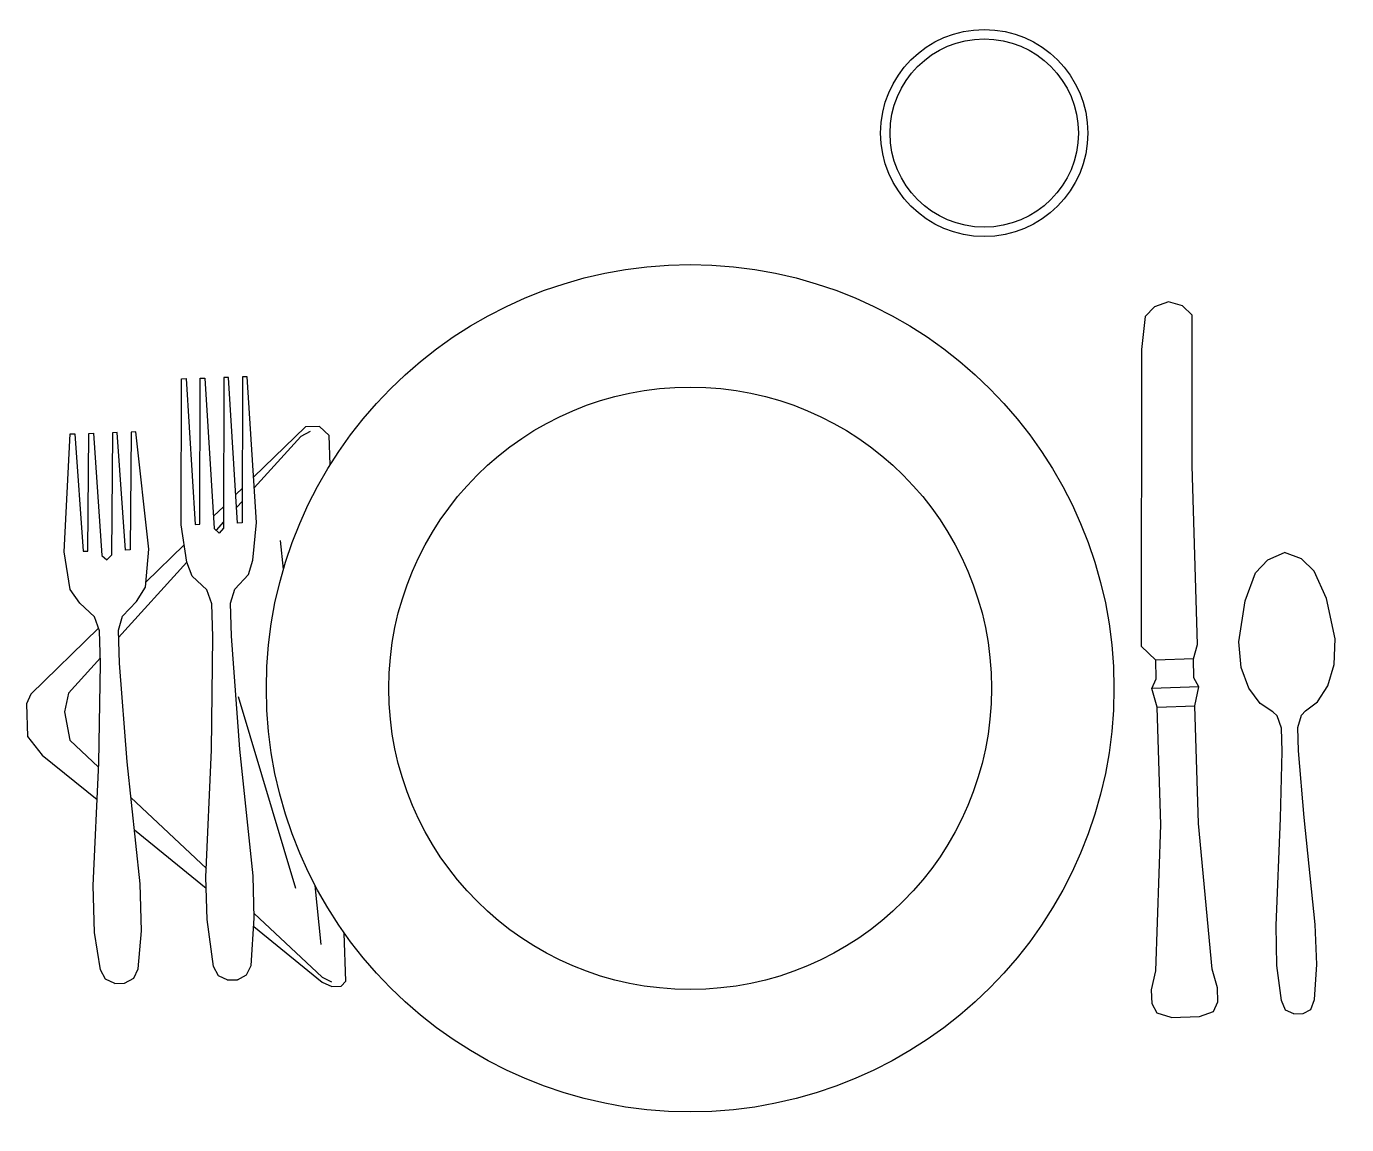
# Model space of a CAD drawing. Header units: millimetres. Extents: x -291 to 288, y -191 to 290.
import ezdxf

# ---------------------------------------------------------------- set-up
doc = ezdxf.new("R2010")
doc.units = ezdxf.units.MM
doc.layers.add('Furniture_家具', color=253, linetype='Continuous')

# ---------------------------------------------------------------- blocks, each defined once
blk = doc.blocks.new('12PKIT16')
at = {"color": 0, "linetype": 'ByBlock'}
for radius in [5.625, 4]:
    blk.add_circle((0, 0), radius, dxfattribs=at)
blk = doc.blocks.new('12PKIT10')
at = {"color": 0, "linetype": 'ByBlock'}
for radius in [1.375, 1.25]:
    blk.add_circle((0, 0), radius, dxfattribs=at)
blk = doc.blocks.new('12PKIT21')
at = {"color": 0, "linetype": 'ByBlock'}
for p, q in [((-6.0625, 0.5), (-8, 0.4375)), ((-8, 0.4375), (-8, 0.375)), ((-8, 0.375), (-6.0625, 0.3125)), ((-5.5625, 0.4375), (-6.0625, 0.5)), ((-5.375, 0.375), (-5.5625, 0.4375)), ((-5.1875, 0.1875), (-5.375, 0.375)), ((-6.0625, 0.25), (-8, 0.1875)), ((-8, 0.1875), (-8, 0.125)), ((-6.0625, 0.3125), (-6.0625, 0.25)), ((-5, 0.125), (-5.1875, 0.1875)), ((-3.0625, 0.1875), (-4.5625, 0.125)), ((-1.375, 0.3125), (-3.0625, 0.1875)), ((-0.8125, 0.3125), (-1.375, 0.3125)), ((-0.1875, 0.25), (-0.8125, 0.3125)), ((-0.0625, 0.1875), (-0.1875, 0.25)), ((0, 0.0625), (-0.0625, 0.1875)), ((-8, 0.125), (-6, 0.0625)), ((-6, 0.0625), (-5.9375, 0)), ((-6, -0.0625), (-5.9375, 0)), ((-4.5625, 0.125), (-5, 0.125)), ((0, 0.0625), (0, -0.0625)), ((0, -0.0625), (0, 0.0625)), ((-8, -0.125), (-6, -0.0625)), ((-8, -0.1875), (-8, -0.125)), ((-5, -0.125), (-5.1875, -0.1875)), ((-4.5625, -0.125), (-5, -0.125)), ((-3.0625, -0.1875), (-4.5625, -0.125)), ((0, -0.0625), (-0.0625, -0.1875)), ((-6.0625, -0.25), (-8, -0.1875)), ((-8, -0.375), (-6.0625, -0.3125)), ((-6.0625, -0.3125), (-6.0625, -0.25)), ((-5.1875, -0.1875), (-5.375, -0.375)), ((-1.375, -0.3125), (-3.0625, -0.1875)), ((-0.8125, -0.3125), (-1.375, -0.3125)), ((-0.1875, -0.25), (-0.8125, -0.3125)), ((-0.0625, -0.1875), (-0.1875, -0.25)), ((-8, -0.4375), (-8, -0.375)), ((-6.0625, -0.5), (-8, -0.4375)), ((-5.5625, -0.4375), (-6.0625, -0.5)), ((-5.375, -0.375), (-5.5625, -0.4375))]:
    blk.add_line(p, q, dxfattribs=at)
blk = doc.blocks.new('12PKIT24')
at = {"color": 0, "linetype": 'ByBlock'}
for p, q in [((-5.75, 0.5625), (-7.3125, 0.4375)), ((-5.25, 0.5), (-5.75, 0.5625)), ((-7.3125, 0.4375), (-7.3125, 0.375)), ((-7.3125, 0.375), (-5.75, 0.3125)), ((-5.0625, 0.375), (-5.25, 0.5)), ((-4.875, 0.1875), (-5.0625, 0.375)), ((-5.75, 0.25), (-7.3125, 0.1875)), ((-7.3125, 0.1875), (-7.3125, 0.125)), ((-5.75, 0.3125), (-5.75, 0.25)), ((-4.6875, 0.125), (-4.875, 0.1875)), ((-2.9375, 0.1875), (-4.25, 0.125)), ((-1.3125, 0.3125), (-2.9375, 0.1875)), ((-0.6875, 0.3125), (-1.3125, 0.3125)), ((-0.1875, 0.25), (-0.6875, 0.3125)), ((-0.0625, 0.1875), (-0.1875, 0.25)), ((0, 0.0625), (-0.0625, 0.1875)), ((-7.3125, 0.125), (-5.6875, 0.0625)), ((-5.6875, 0.0625), (-5.625, 0)), ((-5.6875, -0.0625), (-5.625, 0)), ((-4.25, 0.125), (-4.6875, 0.125)), ((0, -0.0625), (0, 0.0625)), ((-7.3125, -0.125), (-5.6875, -0.0625)), ((-7.3125, -0.1875), (-7.3125, -0.125)), ((-4.6875, -0.125), (-4.875, -0.1875)), ((-4.25, -0.125), (-4.6875, -0.125)), ((-2.9375, -0.1875), (-4.25, -0.125)), ((0, -0.0625), (-0.0625, -0.1875)), ((-5.75, -0.25), (-7.3125, -0.1875)), ((-7.3125, -0.375), (-5.75, -0.3125)), ((-5.75, -0.3125), (-5.75, -0.25)), ((-4.875, -0.1875), (-5.0625, -0.375)), ((-1.3125, -0.3125), (-2.9375, -0.1875)), ((-0.6875, -0.3125), (-1.3125, -0.3125)), ((-0.1875, -0.25), (-0.6875, -0.3125)), ((-0.0625, -0.1875), (-0.1875, -0.25)), ((-7.3125, -0.4375), (-7.3125, -0.375)), ((-5.75, -0.5625), (-7.3125, -0.4375)), ((-5.25, -0.5), (-5.75, -0.5625)), ((-5.0625, -0.375), (-5.25, -0.5))]:
    blk.add_line(p, q, dxfattribs=at)
blk = doc.blocks.new('12PKIT27')
at = {"color": 0, "linetype": 'ByBlock'}
for name, p in [('12PKIT21', (0, 1.5)), ('12PKIT24', (0, 0))]:
    blk.add_blockref(name, p, dxfattribs=at)
blk = doc.blocks.new('12PKIT20')
at = {"color": 0, "linetype": 'ByBlock'}
for p, q in [((-9.3125, 0.375), (-9.4375, 0.25)), ((-7.3125, 0.3125), (-9.3125, 0.375)), ((-0.625, 0.375), (-2.5625, 0.25)), ((-0.375, 0.4375), (-0.625, 0.375)), ((-0.1875, 0.4375), (-0.375, 0.4375)), ((-0.0625, 0.375), (-0.1875, 0.4375)), ((0, 0.1875), (-0.0625, 0.375)), ((-9.4375, 0.25), (-9.5, 0.0625)), ((-4.9375, 0.3125), (-7.3125, 0.3125)), ((-4.75, 0.25), (-4.9375, 0.3125)), ((-4.5, 0.25), (-4.75, 0.25)), ((-4.75, 0.25), (-4.75, -0.25)), ((-4.375, 0.3125), (-4.5, 0.25)), ((-4.375, 0.3125), (-4.375, -0.3125)), ((-4.125, 0.25), (-4.375, 0.3125)), ((-4.125, -0.25), (-4.125, 0.25)), ((-2.5625, 0.25), (-4.125, 0.25)), ((0, -0.1875), (0, 0.1875)), ((-9.5, 0.0625), (-9.4375, -0.125)), ((-9.4375, -0.125), (-9.3125, -0.25)), ((-9.3125, -0.25), (-8.875, -0.3125)), ((-8.875, -0.3125), (-4.9375, -0.4375)), ((-4.9375, -0.4375), (-4.75, -0.25)), ((-4.5, -0.25), (-4.75, -0.25)), ((-4.375, -0.3125), (-4.5, -0.25)), ((-4.125, -0.25), (-4.375, -0.3125)), ((-2.5625, -0.25), (-4.125, -0.25)), ((-0.625, -0.375), (-2.5625, -0.25)), ((0, -0.1875), (-0.0625, -0.375)), ((-0.375, -0.4375), (-0.625, -0.375)), ((-0.1875, -0.4375), (-0.375, -0.4375)), ((-0.0625, -0.375), (-0.1875, -0.4375))]:
    blk.add_line(p, q, dxfattribs=at)
blk = doc.blocks.new('12PKIT23')
at = {"color": 0, "linetype": 'ByBlock'}
for p, q in [((-5.499, 0.539), (-5.866, 0.39)), ((-4.957, 0.641), (-5.499, 0.539)), ((-4.618, 0.617), (-4.957, 0.641)), ((-4.339, 0.525), (-4.618, 0.617)), ((-5.866, 0.39), (-6.033, 0.223)), ((-4.131, 0.381), (-4.339, 0.525)), ((-4.015, 0.219), (-4.131, 0.381)), ((-6.033, 0.223), (-6.125, 0)), ((-3.959, 0.163), (-4.015, 0.219)), ((-1.177, 0.261), (-2.601, 0.156)), ((-0.646, 0.267), (-1.177, 0.261)), ((-0.179, 0.22), (-0.646, 0.267)), ((-0.051, 0.168), (-0.179, 0.22)), ((-6.033, -0.223), (-6.125, 0)), ((-3.796, 0.107), (-3.959, 0.163)), ((-3.486, 0.107), (-3.796, 0.107)), ((-2.601, 0.156), (-3.486, 0.107)), ((0, 0.062), (-0.051, 0.168)), ((0, -0.062), (0, 0.062)), ((-3.959, -0.163), (-4.015, -0.219)), ((-3.796, -0.107), (-3.959, -0.163)), ((-3.486, -0.107), (-3.796, -0.107)), ((-2.601, -0.156), (-3.486, -0.107)), ((-1.177, -0.261), (-2.601, -0.156)), ((-0.051, -0.168), (-0.179, -0.22)), ((0, -0.062), (-0.051, -0.168)), ((-5.866, -0.39), (-6.033, -0.223)), ((-4.015, -0.219), (-4.131, -0.381)), ((-0.646, -0.267), (-1.177, -0.261)), ((-0.179, -0.22), (-0.646, -0.267)), ((-5.499, -0.539), (-5.866, -0.39)), ((-4.339, -0.525), (-4.618, -0.617)), ((-4.131, -0.381), (-4.339, -0.525)), ((-4.957, -0.641), (-5.499, -0.539)), ((-4.618, -0.617), (-4.957, -0.641))]:
    blk.add_line(p, q, dxfattribs=at)
blk = doc.blocks.new('12PKIT26')
at = {"color": 0, "linetype": 'ByBlock'}
for name, p in [('12PKIT23', (0, 1.5)), ('12PKIT20', (0, 0))]:
    blk.add_blockref(name, p, dxfattribs=at)

msp = doc.modelspace()

# ---------------------------------------------------------------- linework, layer by layer
at = {"layer": 'Furniture_家具', "linetype": 'ByBlock'}
for p, q in [((-168.66, 114.63), (-191.34, 92.53)), ((-170.59, 110.44), (-191.05, 87.86)), ((-166.53, 112.63), (-170.59, 110.44)), ((-162.47, 114.82), (-168.66, 114.63)), ((-158.22, 110.82), (-162.47, 114.82)), ((-157.83, 97.92), (-158.22, 110.82)), ((-196.25, 87.75), (-199.13, 84.95)), ((-196.27, 82.09), (-198.78, 79.32)), ((-204.46, 79.75), (-208.93, 75.4)), ((-204.47, 73.03), (-207.82, 69.33)), ((-178.27, 52.15), (-179.53, 64.75)), ((-221.73, 62.93), (-238.59, 46.51)), ((-220.54, 55.28), (-250.5, 22.19)), ((-259.28, 26.35), (-288.98, -2.58)), ((-258.49, 13.36), (-272.48, -2.08)), ((-288.98, -2.58), (-290.92, -6.77)), ((-272.48, -2.08), (-274.29, -10.39)), ((-172.83, -87.84), (-198.03, -3.7)), ((-290.92, -6.77), (-290.48, -21.21)), ((-274.29, -10.39), (-271.85, -22.71)), ((-290.48, -21.21), (-284.04, -29.27)), ((-271.85, -22.71), (-259.25, -34.57)), ((-284.04, -29.27), (-259.91, -48.83)), ((-245.11, -47.88), (-212.05, -78.99)), ((-243.58, -62.06), (-212.07, -87.6)), ((-161.77, -112.28), (-164.35, -86.53)), ((-191.08, -98.71), (-161.33, -126.72)), ((-191.28, -104.46), (-161.27, -128.78)), ((-150.95, -128.47), (-151.59, -107.32)), ((-161.33, -126.72), (-157.14, -128.65)), ((-161.27, -128.78), (-157.08, -130.72)), ((-157.08, -130.72), (-152.95, -130.59)), ((-152.95, -130.59), (-150.95, -128.47))]:
    msp.add_line(p, q, dxfattribs=at)

# ---------------------------------------------------------------- block references
at = {"layer": 'Furniture_家具', "linetype": 'ByBlock', "xscale": 33.02, "yscale": 33.02, "zscale": 33.02, "rotation": 271.7394241917572}
for name, p in [('12PKIT10', (128.88, 243.42)), ('12PKIT16', (0, 0)), ('12PKIT26', (217.04, -144.13)), ('12PKIT27', (-250.03, -129.41))]:
    msp.add_blockref(name, p, dxfattribs=at)

doc.saveas('drawing.dxf')
